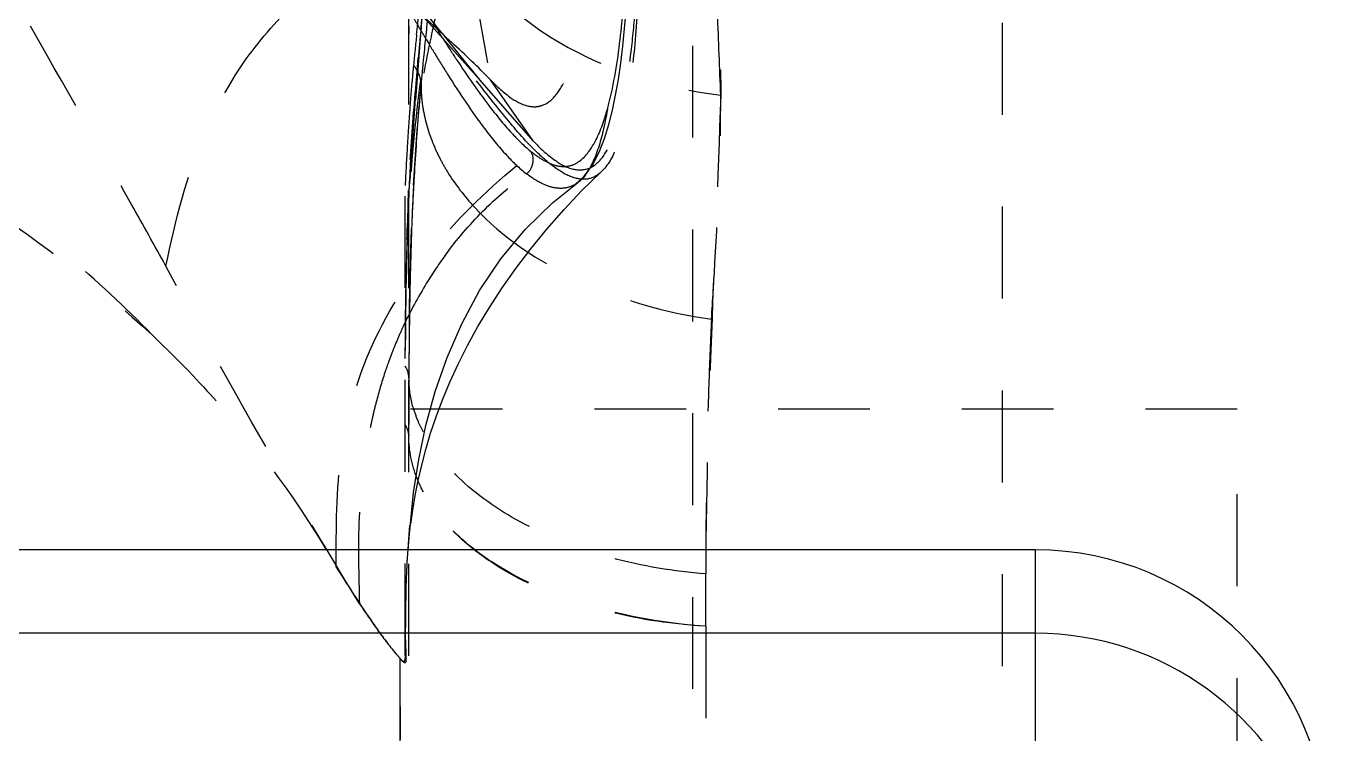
# Model space of a CAD drawing. Header units: millimetres. Extents: x 1540 to 3369, y -3458 to 1222.
# Drawn here: x 2621.51 to 2644.66, y -389.01 to -376.42 of the extents above; entities that cross this region are included whole.
import ezdxf

# ---------------------------------------------------------------- set-up
doc = ezdxf.new("R2010")
doc.units = ezdxf.units.MM
doc.header["$LTSCALE"] = 16.335
doc.linetypes.add('HIDDEN', pattern=[0.2, 0.1, -0.1])
doc.layers.add('21', color=7, linetype='CONTINUOUS')

msp = doc.modelspace()

# ---------------------------------------------------------------- linework, layer by layer
at = {"layer": '21', "color": 8, "linetype": 'HIDDEN'}
for p, q in [((2638.877, -407.405), (2638.877, -363.919)), ((2628.315, -403.956), (2628.315, -369.753)), ((2633.366, -404.544), (2633.366, -371.097)), ((2628.691, -374.847), (2628.477, -376.983)), ((2629.425, -375.469), (2629.77, -377.381)), ((2628.469, -376.434), (2628.495, -376.188)), ((2628.536, -376.439), (2628.555, -376.251)), ((2628.454, -376.576), (2628.469, -376.434)), ((2628.629, -376.67), (2628.669, -376.736)), ((2628.477, -376.983), (2628.306, -379.592)), ((2630.528, -378.468), (2629.77, -377.381)), ((2630.528, -378.468), (2629.66, -377.478)), ((2628.251, -403.95), (2628.251, -379.257)), ((2631.316, -379.21), (2631.281, -379.233)), ((2628.306, -379.592), (2628.269, -380.856)), ((2628.289, -380.07), (2628.293, -379.952)), ((2628.283, -380.218), (2628.285, -380.149)), ((2628.252, -382.332), (2628.253, -382.137)), ((2628.32, -382.135), (2628.319, -382.329)), ((2628.318, -382.469), (2628.317, -382.678)), ((2628.319, -382.329), (2628.318, -382.469)), ((2628.315, -383.365), (2628.316, -383.02)), ((2643.05, -383.237), (2628.315, -383.237)), ((2628.315, -383.712), (2628.315, -383.365)), ((2643.05, -402.717), (2643.05, -383.237)), ((2628.315, -383.712), (2628.315, -383.514)), ((2628.288, -385.97), (2628.332, -385.296)), ((2628.278, -386.161), (2628.288, -385.97)), ((2633.596, -387.095), (2633.596, -386.162)), ((2628.257, -386.927), (2628.258, -386.832)), ((2633.596, -387.095), (2633.596, -419.991)), ((2628.251, -387.264), (2628.26, -387.575)), ((2628.254, -387.268), (2628.256, -387.162)), ((2628.255, -387.597), (2628.254, -387.5)), ((2628.16, -389.008), (2628.16, -387.664)), ((2628.16, -390.138), (2628.16, -389.008))]:
    msp.add_line(p, q, dxfattribs=at)
at = {"layer": '21', "color": 7, "linetype": 'Continuous'}
for p, q in [((2639.462, -385.737), (2584.662, -385.737)), ((2639.462, -417.91), (2639.462, -385.737)), ((2639.462, -387.22), (2610.294, -387.22))]:
    msp.add_line(p, q, dxfattribs=at)
at = {"layer": '21', "color": 8, "linetype": 'HIDDEN'}
for points in [[(2631.282, -379.235), (2631.436, -379.096), (2631.583, -378.896), (2631.702, -378.665), (2631.797, -378.421), (2631.872, -378.174), (2631.936, -377.921), (2631.993, -377.655), (2632.042, -377.376), (2632.085, -377.085), (2632.121, -376.783), (2632.152, -376.471), (2632.179, -376.152), (2632.202, -375.826), (2632.224, -375.494), (2632.242, -375.157), (2632.258, -374.816), (2632.272, -374.471), (2632.284, -374.122), (2632.304, -373.419)], [(2628.199, -375.895), (2628.669, -376.366), (2629.66, -377.474)], [(2628.562, -376.111), (2628.305, -379.342), (2628.256, -381.681)], [(2628.352, -385.279), (2628.387, -385.028), (2628.431, -384.769), (2628.483, -384.503), (2628.546, -384.229), (2628.619, -383.95), (2628.704, -383.663), (2628.802, -383.369), (2628.915, -383.067), (2629.044, -382.756), (2629.191, -382.435), (2629.357, -382.105), (2629.543, -381.768), (2629.748, -381.426), (2629.974, -381.081), (2630.219, -380.733), (2630.485, -380.384), (2630.771, -380.034), (2631.076, -379.684), (2631.392, -379.346), (2631.731, -379.021)], [(2628.398, -384.719), (2628.492, -384.128), (2628.62, -383.528), (2628.786, -382.923), (2628.996, -382.318), (2629.257, -381.716), (2629.575, -381.126), (2629.951, -380.562), (2630.383, -380.041), (2630.872, -379.566), (2631.316, -379.21)], [(2628.304, -385.75), (2628.324, -385.519), (2628.398, -384.719)], [(2628.258, -387.367), (2628.26, -386.886), (2628.269, -386.391), (2628.291, -385.857)], [(2628.262, -386.604), (2628.266, -386.473), (2628.271, -386.326)]]:
    msp.add_lwpolyline(points, dxfattribs=at)
for centre, radius, start, end in [((2658.6, -383.075), 30.579, 166.6565, 167.5158), ((2633.634, -376.565), 5.319, 178.4898, 179.999), ((2674.026, -349.483), 52.914, 210.4096, 210.6318), ((2670.925, -351.318), 49.312, 210.6328, 210.7642), ((2711.29, -384.721), 83.167, 174.28433, 174.4893), ((2746.668, -388.776), 118.678, 173.98461, 174.37118), ((2651.59, -381.538), 23.403, 167.4796, 169.4793), ((2655.936, -359.521), 31.985, 211.7389, 212.1385), ((2706.435, -384.761), 78.409, 174.00809, 174.40936), ((2667.315, -353.469), 45.109, 210.763, 210.9525), ((2652.988, -361.373), 28.504, 212.1386, 212.5393), ((2685.78, -382.303), 57.543, 174.44695, 175.59241), ((2660.497, -357.568), 37.154, 211.0573, 211.3692), ((2660.417, -380.238), 32.169, 174.4413, 175.0157), ((2678.276, -381.989), 49.95, 174.4252, 174.7963), ((2664.651, -380.606), 36.42, 175.0181, 175.6418), ((2630.989, -377.473), 2.456, 179.6508, 182.0037), ((2631.049, -377.471), 2.516, 182.0088, 185.2962), ((2669.426, -380.972), 41.208, 175.6382, 176.094), ((2675.897, -381.501), 47.628, 175.6406, 176.3409), ((2674.411, -381.312), 46.205, 176.0953, 176.5736), ((2684.424, -381.9), 56.235, 176.5849, 177.306), ((2678.997, -381.694), 50.733, 176.3469, 177.5839), ((2631.862, -377.235), 3.368, 203.3927, 207.9385), ((2673.375, -381.693), 45.042, 176.8969, 177.6333), ((2676.083, -381.808), 47.75, 176.9423, 177.3597), ((2674.115, -381.704), 45.779, 176.7382, 176.9408), ((2681.929, -381.825), 53.668, 177.5765, 178.0008), ((2680.03, -381.987), 51.702, 177.3636, 178.0074), ((2691.054, -382.113), 62.798, 178.13599, 178.85327), ((2673.656, -381.74), 45.398, 178.078, 178.9533), ((2688.979, -382.294), 60.655, 178.01166, 178.62751), ((2635.043, -384.954), 7.536, 143.7857, 148.6661), ((2705.334, -382.41), 77.081, 178.84483, 179.21874), ((2705.946, -382.692), 77.627, 178.63313, 179.24979), ((2635.004, -384.929), 7.489, 148.6706, 155.4151), ((2701.068, -382.187), 72.814, 178.99592, 179.61832), ((2717.774, -382.585), 89.522, 179.21544, 179.41897), ((2733.336, -382.739), 105.085, 179.42112, 179.67194), ((2789.441, -382.789), 161.189, 179.61351, 179.76884), ((2729.446, -382.953), 101.13, 179.26672, 179.52694), ((2729.42, -383.02), 101.103, 179.23859, 179.4987), ((2635.044, -384.947), 7.533, 155.416, 157.4426), ((2635.105, -384.972), 7.599, 158.7242, 159.6421), ((2635.078, -384.961), 7.57, 157.4423, 158.7244), ((2822.932, -383.531), 194.617, 179.58409, 179.995), ((2635.231, -385.017), 7.734, 160.2593, 161.6568), ((2635.126, -384.98), 7.622, 159.642, 160.2552), ((2635.775, -385.193), 8.305, 161.6848, 165.4681), ((2795.961, -383.453), 167.646, 179.73543, 179.85215), ((2630.174, -382.679), 1.858, 179.9961, 181.465), ((2636.352, -385.346), 8.902, 165.4435, 167.3068), ((2636.625, -385.409), 9.182, 167.3024, 168.4154), ((2630.463, -382.609), 2.155, 196.0769, 203.0227), ((2630.696, -382.511), 2.408, 203.0038, 207.9203), ((2636.692, -380.643), 11.054, 213.2446, 216.0917)]:
    msp.add_arc(centre, radius, start, end, dxfattribs=at)
at = {"layer": '21', "color": 7, "linetype": 'Continuous'}
msp.add_arc((2639.463, -392.42), 5.2, 18.0059, 90.0028, dxfattribs=at)
msp.add_ellipse((2639.462, -390.938), major_axis=(0, 5.201), ratio=0.999848, start_param=-1.570796, end_param=0, dxfattribs=at)
at = {"layer": '21', "color": 8, "linetype": 'HIDDEN'}
for points, knots in [([(2630.528, -378.468), (2630.647, -378.593), (2630.861, -378.792), (2631.199, -378.988), (2631.521, -378.987), (2631.764, -378.785), (2631.939, -378.462), (2632.081, -378.022), (2632.194, -377.468), (2632.284, -376.807), (2632.355, -376.053), (2632.433, -374.891), (2632.496, -373.265), (2632.537, -371.106), (2632.549, -368.665), (2632.533, -365.951), (2632.489, -363.003), (2632.411, -359.869), (2632.281, -356.575), (2632.072, -353.137), (2631.746, -349.588), (2631.272, -345.997), (2630.814, -343.611), (2630.527, -342.437)], [0, 0, 0, 0, 0.013583, 0.023038, 0.030116, 0.037396, 0.046749, 0.058841, 0.073763, 0.091373, 0.111413, 0.133583, 0.183285, 0.239794, 0.303988, 0.375934, 0.454034, 0.536633, 0.62336, 0.714204, 0.80846, 0.9046, 1, 1, 1, 1]), ([(2630.573, -378.648), (2630.376, -378.455), (2629.97, -377.976), (2629.332, -377.161), (2628.579, -376.202), (2627.358, -374.741), (2625.482, -372.851), (2622.811, -370.679), (2619.869, -368.453), (2616.78, -366.176), (2613.611, -363.877), (2610.386, -361.585), (2607.137, -359.286), (2603.869, -356.974), (2600.577, -354.656), (2596.146, -351.549), (2591.704, -348.409), (2587.251, -345.231), (2585.029, -343.608), (2583.925, -342.779)], [0, 0, 0, 0, 0.013985, 0.031847, 0.052667, 0.075931, 0.128606, 0.187699, 0.250792, 0.316155, 0.382736, 0.449817, 0.517244, 0.585079, 0.653305, 0.721895, 0.860149, 0.929814, 1, 1, 1, 1]), ([(2629.77, -377.381), (2629.883, -377.499), (2630.084, -377.689), (2630.376, -377.848), (2630.58, -377.865), (2630.758, -377.823), (2630.958, -377.649), (2631.131, -377.329), (2631.276, -376.896), (2631.393, -376.351), (2631.487, -375.703), (2631.563, -374.965), (2631.65, -373.84), (2631.728, -372.277), (2631.781, -370.214), (2631.799, -367.888), (2631.779, -365.305), (2631.723, -362.497), (2631.628, -359.514), (2631.438, -355.244), (2631.092, -350.814), (2630.485, -346.303), (2630.043, -344.027), (2629.767, -342.907)], [0, 0, 0, 0, 0.013478, 0.022857, 0.026598, 0.030117, 0.037712, 0.047445, 0.059906, 0.075251, 0.093392, 0.113953, 0.136478, 0.186485, 0.242998, 0.306776, 0.378368, 0.456158, 0.538521, 0.624584, 0.808856, 0.904864, 1, 1, 1, 1]), ([(2629.66, -377.476), (2629.272, -377.008), (2628.436, -375.949), (2627.023, -374.273), (2625.239, -372.522), (2623.187, -370.749), (2620.944, -368.985), (2618.591, -367.223), (2616.177, -365.459), (2612.891, -363.115), (2608.713, -360.211), (2603.677, -356.687), (2598.568, -353.165), (2595.159, -350.788), (2593.452, -349.583)], [0, 0, 0, 0, 0.03974, 0.088267, 0.143346, 0.203026, 0.265608, 0.329977, 0.395316, 0.461228, 0.594041, 0.728121, 0.86334, 1, 1, 1, 1]), ([(2632.558, -368.913), (2632.558, -370.11), (2632.542, -372.298), (2632.464, -374.911), (2632.347, -376.682), (2632.247, -377.604), (2632.126, -378.215), (2632.002, -378.633), (2631.86, -378.904), (2631.732, -379.021)], [0, 0, 0, 0, 0.351103, 0.642057, 0.766782, 0.871662, 0.914066, 0.94917, 1, 1, 1, 1]), ([(2628.253, -382.284), (2628.258, -381.314), (2628.289, -379.318), (2628.573, -376.815), (2629.015, -374.81), (2629.415, -373.355), (2629.79, -371.99), (2629.924, -371.085), (2629.924, -370.661)], [0, 0, 0, 0, 0.24683, 0.507776, 0.639504, 0.769071, 0.891958, 1, 1, 1, 1]), ([(2632.207, -371.365), (2632.189, -371.896), (2632.14, -372.871), (2632.069, -374.587), (2632.024, -376.089), (2631.929, -377.41), (2631.805, -378.197), (2631.635, -378.799), (2631.438, -379.122), (2631.317, -379.212)], [0, 0, 0, 0, 0.199573, 0.367038, 0.645214, 0.764101, 0.864601, 0.943204, 1, 1, 1, 1]), ([(2623.751, -381.914), (2623.269, -381.417), (2622.209, -380.445), (2619.803, -378.535), (2617.105, -376.704), (2614.106, -375.078), (2611.636, -373.995), (2609.057, -373.128), (2606.413, -372.461), (2603.727, -371.993), (2600.977, -371.7), (2598.641, -371.6), (2596.778, -371.584), (2595.481, -371.598), (2594.273, -371.66), (2592.724, -371.767), (2589.938, -372.051), (2587.561, -372.46), (2585.98, -372.801)], [0, 0, 0, 0, 0.051188, 0.106181, 0.227123, 0.291724, 0.358204, 0.426326, 0.492688, 0.559677, 0.627753, 0.697077, 0.732522, 0.765506, 0.793001, 0.82191, 0.88037, 1, 1, 1, 1]), ([(2631.936, -377.538), (2632.016, -377.154), (2632.13, -376.28), (2632.22, -374.846), (2632.269, -373.2), (2632.289, -372.039), (2632.293, -371.436)], [0, 0, 0, 0, 0.192399, 0.431153, 0.703953, 1, 1, 1, 1]), ([(2633.863, -377.658), (2633.845, -377.172), (2633.774, -375.322), (2633.677, -373.473), (2633.634, -372.109)], [0, 0, 0, 0, 0.262911, 1, 1, 1, 1]), ([(2585.978, -372.805), (2587.925, -372.753), (2591.75, -372.685), (2597.384, -372.796), (2602.792, -373.247), (2607.129, -373.951), (2610.432, -374.778), (2613.505, -375.77), (2617.007, -377.301), (2620.677, -379.444), (2622.823, -381.069), (2623.749, -381.914)], [0, 0, 0, 0, 0.146718, 0.288133, 0.424196, 0.555112, 0.618542, 0.680424, 0.798144, 0.905552, 1, 1, 1, 1]), ([(2628.849, -373.467), (2628.85, -373.966), (2629.142, -375.029), (2630.261, -376.342), (2631.914, -377.254), (2633.193, -377.573), (2633.863, -377.651)], [0, 0, 0, 0, 0.211716, 0.447406, 0.713822, 1, 1, 1, 1]), ([(2628.7, -373.91), (2628.691, -374.343), (2628.653, -375.217), (2628.529, -376.538), (2628.395, -377.885), (2628.332, -378.796), (2628.31, -379.255)], [0, 0, 0, 0, 0.241904, 0.48941, 0.742387, 1, 1, 1, 1]), ([(2633.698, -373.941), (2633.72, -374.239), (2633.808, -375.474), (2633.863, -376.712), (2633.863, -377.651)], [0, 0, 0, 0, 0.241428, 1, 1, 1, 1]), ([(2629.77, -377.381), (2629.551, -377.153), (2629.021, -376.663), (2628.49, -376.176), (2628.199, -375.895)], [0, 0, 0, 0, 0.438899, 1, 1, 1, 1]), ([(2623.997, -380.692), (2623.794, -380.327), (2622.93, -378.782), (2622.053, -377.245), (2621.383, -376.068)], [0, 0, 0, 0, 0.235615, 1, 1, 1, 1]), ([(2623.997, -380.692), (2624.161, -379.883), (2624.478, -378.642), (2625.299, -377.11), (2625.884, -376.412), (2626.216, -376.092)], [0, 0, 0, 0, 0.477763, 0.733112, 1, 1, 1, 1]), ([(2628.399, -379.254), (2628.425, -378.776), (2628.496, -377.829), (2628.597, -376.886), (2628.646, -376.419)], [0, 0, 0, 0, 0.505095, 1, 1, 1, 1]), ([(2628.959, -376.705), (2629.028, -376.814), (2629.278, -377.199), (2629.54, -377.577), (2629.741, -377.84)], [0, 0, 0, 0, 0.280981, 1, 1, 1, 1]), ([(2628.774, -376.909), (2628.853, -377.039), (2629.135, -377.494), (2629.431, -377.942), (2629.662, -378.248)], [0, 0, 0, 0, 0.28411, 1, 1, 1, 1]), ([(2628.285, -380.149), (2628.303, -379.673), (2628.355, -378.706), (2628.491, -377.748), (2628.58, -377.265)], [0, 0, 0, 0, 0.49282, 1, 1, 1, 1]), ([(2628.533, -377.458), (2628.533, -377.438), (2628.528, -377.356), (2628.499, -377.277), (2628.469, -377.222)], [0, 0, 0, 0, 0.241395, 1, 1, 1, 1]), ([(2628.533, -377.458), (2628.52, -377.593), (2628.473, -378.139), (2628.433, -378.687), (2628.41, -379.1)], [0, 0, 0, 0, 0.247216, 1, 1, 1, 1]), ([(2631.806, -378.04), (2631.818, -378.002), (2631.868, -377.836), (2631.908, -377.668), (2631.936, -377.538)], [0, 0, 0, 0, 0.232317, 1, 1, 1, 1]), ([(2628.543, -377.703), (2628.55, -377.776), (2628.591, -378.074), (2628.681, -378.364), (2628.771, -378.572)], [0, 0, 0, 0, 0.24427, 1, 1, 1, 1]), ([(2629.741, -377.84), (2629.867, -378.005), (2630.098, -378.289), (2630.358, -378.549), (2630.481, -378.648)], [0, 0, 0, 0, 0.567854, 1, 1, 1, 1]), ([(2633.863, -377.651), (2633.815, -379.164), (2633.664, -382.31), (2633.585, -385.459), (2633.596, -387.095)], [0, 0, 0, 0, 0.48062, 1, 1, 1, 1]), ([(2633.698, -381.638), (2633.72, -381.3), (2633.803, -379.974), (2633.864, -378.647), (2633.863, -377.658)], [0, 0, 0, 0, 0.255146, 1, 1, 1, 1]), ([(2631.262, -378.879), (2631.389, -378.82), (2631.626, -378.547), (2631.746, -378.23), (2631.806, -378.04)], [0, 0, 0, 0, 0.412856, 1, 1, 1, 1]), ([(2629.662, -378.248), (2629.785, -378.412), (2630.016, -378.697), (2630.281, -378.953), (2630.41, -379.051)], [0, 0, 0, 0, 0.55887, 1, 1, 1, 1]), ([(2627.025, -386.043), (2627.024, -385.357), (2627.019, -383.962), (2627.635, -381.897), (2628.888, -380.093), (2629.976, -379.091), (2630.568, -378.645)], [0, 0, 0, 0, 0.240143, 0.48583, 0.740509, 1, 1, 1, 1]), ([(2630.481, -378.648), (2630.521, -378.708), (2630.54, -378.866), (2630.468, -379.008), (2630.41, -379.051)], [0, 0, 0, 0, 0.497833, 1, 1, 1, 1]), ([(2630.481, -378.648), (2630.552, -378.706), (2630.688, -378.805), (2630.896, -378.904), (2631.091, -378.933), (2631.21, -378.903), (2631.262, -378.879)], [0, 0, 0, 0, 0.323523, 0.584247, 0.800406, 1, 1, 1, 1]), ([(2631.732, -379.021), (2631.67, -379.077), (2631.513, -379.171), (2631.212, -379.131), (2630.896, -378.943), (2630.686, -378.76), (2630.573, -378.648)], [0, 0, 0, 0, 0.186631, 0.382502, 0.643538, 1, 1, 1, 1]), ([(2628.887, -378.813), (2628.925, -378.886), (2629.096, -379.182), (2629.307, -379.454), (2629.483, -379.645)], [0, 0, 0, 0, 0.241308, 1, 1, 1, 1]), ([(2628.963, -380.501), (2629.166, -380.224), (2629.61, -379.698), (2630.135, -379.254), (2630.41, -379.051)], [0, 0, 0, 0, 0.502086, 1, 1, 1, 1]), ([(2631.282, -379.235), (2631.231, -379.267), (2631.109, -379.315), (2630.896, -379.311), (2630.653, -379.222), (2630.495, -379.116), (2630.41, -379.051)], [0, 0, 0, 0, 0.191954, 0.401434, 0.660199, 1, 1, 1, 1]), ([(2629.483, -379.645), (2629.985, -380.19), (2631.339, -381.081), (2632.873, -381.52), (2633.698, -381.638)], [0, 0, 0, 0, 0.470736, 1, 1, 1, 1]), ([(2628.325, -381.659), (2628.327, -381.505), (2628.336, -380.896), (2628.353, -380.287), (2628.372, -379.833)], [0, 0, 0, 0, 0.252423, 1, 1, 1, 1]), ([(2627.444, -386.702), (2626.973, -385.928), (2625.776, -383.953), (2624.657, -381.931), (2623.997, -380.692)], [0, 0, 0, 0, 0.392242, 1, 1, 1, 1]), ([(2633.698, -381.638), (2633.68, -382.003), (2633.618, -383.51), (2633.597, -385.019), (2633.596, -386.162)], [0, 0, 0, 0, 0.242344, 1, 1, 1, 1]), ([(2623.749, -381.914), (2624.108, -382.256), (2625.343, -383.51), (2626.403, -384.941), (2627.025, -386.043)], [0, 0, 0, 0, 0.281301, 1, 1, 1, 1]), ([(2628.317, -382.679), (2628.317, -382.625), (2628.298, -382.551), (2628.262, -382.487), (2628.251, -382.471)], [0, 0, 0, 0, 0.736057, 1, 1, 1, 1]), ([(2627.444, -386.702), (2627.429, -386.191), (2627.404, -385.14), (2627.522, -384.091), (2627.63, -383.565)], [0, 0, 0, 0, 0.487912, 1, 1, 1, 1]), ([(2628.315, -383.712), (2628.315, -383.661), (2628.297, -383.589), (2628.261, -383.529), (2628.251, -383.513)], [0, 0, 0, 0, 0.735266, 1, 1, 1, 1]), ([(2633.596, -386.162), (2633.031, -386.121), (2631.951, -385.94), (2630.491, -385.397), (2629.324, -384.65), (2628.752, -383.987), (2628.568, -383.639)], [0, 0, 0, 0, 0.292139, 0.560155, 0.79725, 1, 1, 1, 1]), ([(2633.596, -387.095), (2632.898, -387.047), (2631.587, -386.821), (2630.095, -386.204), (2629.186, -385.514), (2628.699, -384.956), (2628.389, -384.351), (2628.315, -383.92), (2628.315, -383.712)], [0, 0, 0, 0, 0.309138, 0.583713, 0.703122, 0.810636, 0.90829, 1, 1, 1, 1]), ([(2628.577, -384.711), (2628.534, -384.632), (2628.387, -384.319), (2628.315, -383.969), (2628.315, -383.712)], [0, 0, 0, 0, 0.257958, 1, 1, 1, 1]), ([(2633.596, -387.095), (2633.02, -387.06), (2631.934, -386.903), (2630.47, -386.404), (2629.322, -385.686), (2628.758, -385.049), (2628.577, -384.711)], [0, 0, 0, 0, 0.300518, 0.568437, 0.799916, 1, 1, 1, 1]), ([(2627.025, -386.043), (2627.254, -386.404), (2627.56, -386.887), (2627.951, -387.417), (2628.096, -387.596), (2628.155, -387.66)], [0, 0, 0, 0, 0.649307, 0.867559, 1, 1, 1, 1]), ([(2628.16, -387.664), (2628.136, -387.637), (2627.997, -387.472), (2627.865, -387.3), (2627.759, -387.154)], [0, 0, 0, 0, 0.166667, 1, 1, 1, 1]), ([(2628.254, -387.5), (2628.253, -387.48), (2628.252, -387.397), (2628.252, -387.314), (2628.252, -387.25)], [0, 0, 0, 0, 0.241068, 1, 1, 1, 1]), ([(2628.156, -387.665), (2628.177, -387.688), (2628.23, -387.747), (2628.259, -387.662), (2628.255, -387.625), (2628.255, -387.597)], [0, 0, 0, 0, 0.43279, 0.610308, 1, 1, 1, 1]), ([(2628.26, -387.575), (2628.261, -387.585), (2628.262, -387.617), (2628.264, -387.65), (2628.264, -387.673)], [0, 0, 0, 0, 0.290025, 1, 1, 1, 1]), ([(2628.253, -387.742), (2628.247, -387.747), (2628.214, -387.733), (2628.201, -387.713), (2628.189, -387.699)], [0, 0, 0, 0, 0.294111, 1, 1, 1, 1]), ([(2628.264, -387.673), (2628.264, -387.688), (2628.263, -387.711), (2628.259, -387.736), (2628.253, -387.742)], [0, 0, 0, 0, 0.65711, 1, 1, 1, 1])]:
    msp.add_open_spline(points, degree=3, knots=knots, dxfattribs=at)
for points in [[(2628.469, -377.222), (2628.449, -377.187), (2628.425, -377.153), (2628.399, -377.122)], [(2628.392, -383.206), (2628.348, -383.051), (2628.322, -382.888), (2628.318, -382.726)], [(2628.308, -383.645), (2628.312, -383.667), (2628.315, -383.69), (2628.315, -383.712)], [(2628.156, -387.665), (2628.156, -388.143), (2628.161, -388.621), (2628.161, -389.1)], [(2628.189, -387.699), (2628.179, -387.688), (2628.169, -387.676), (2628.16, -387.664)]]:
    msp.add_open_spline(points, degree=3, dxfattribs=at)

doc.saveas('drawing.dxf')
